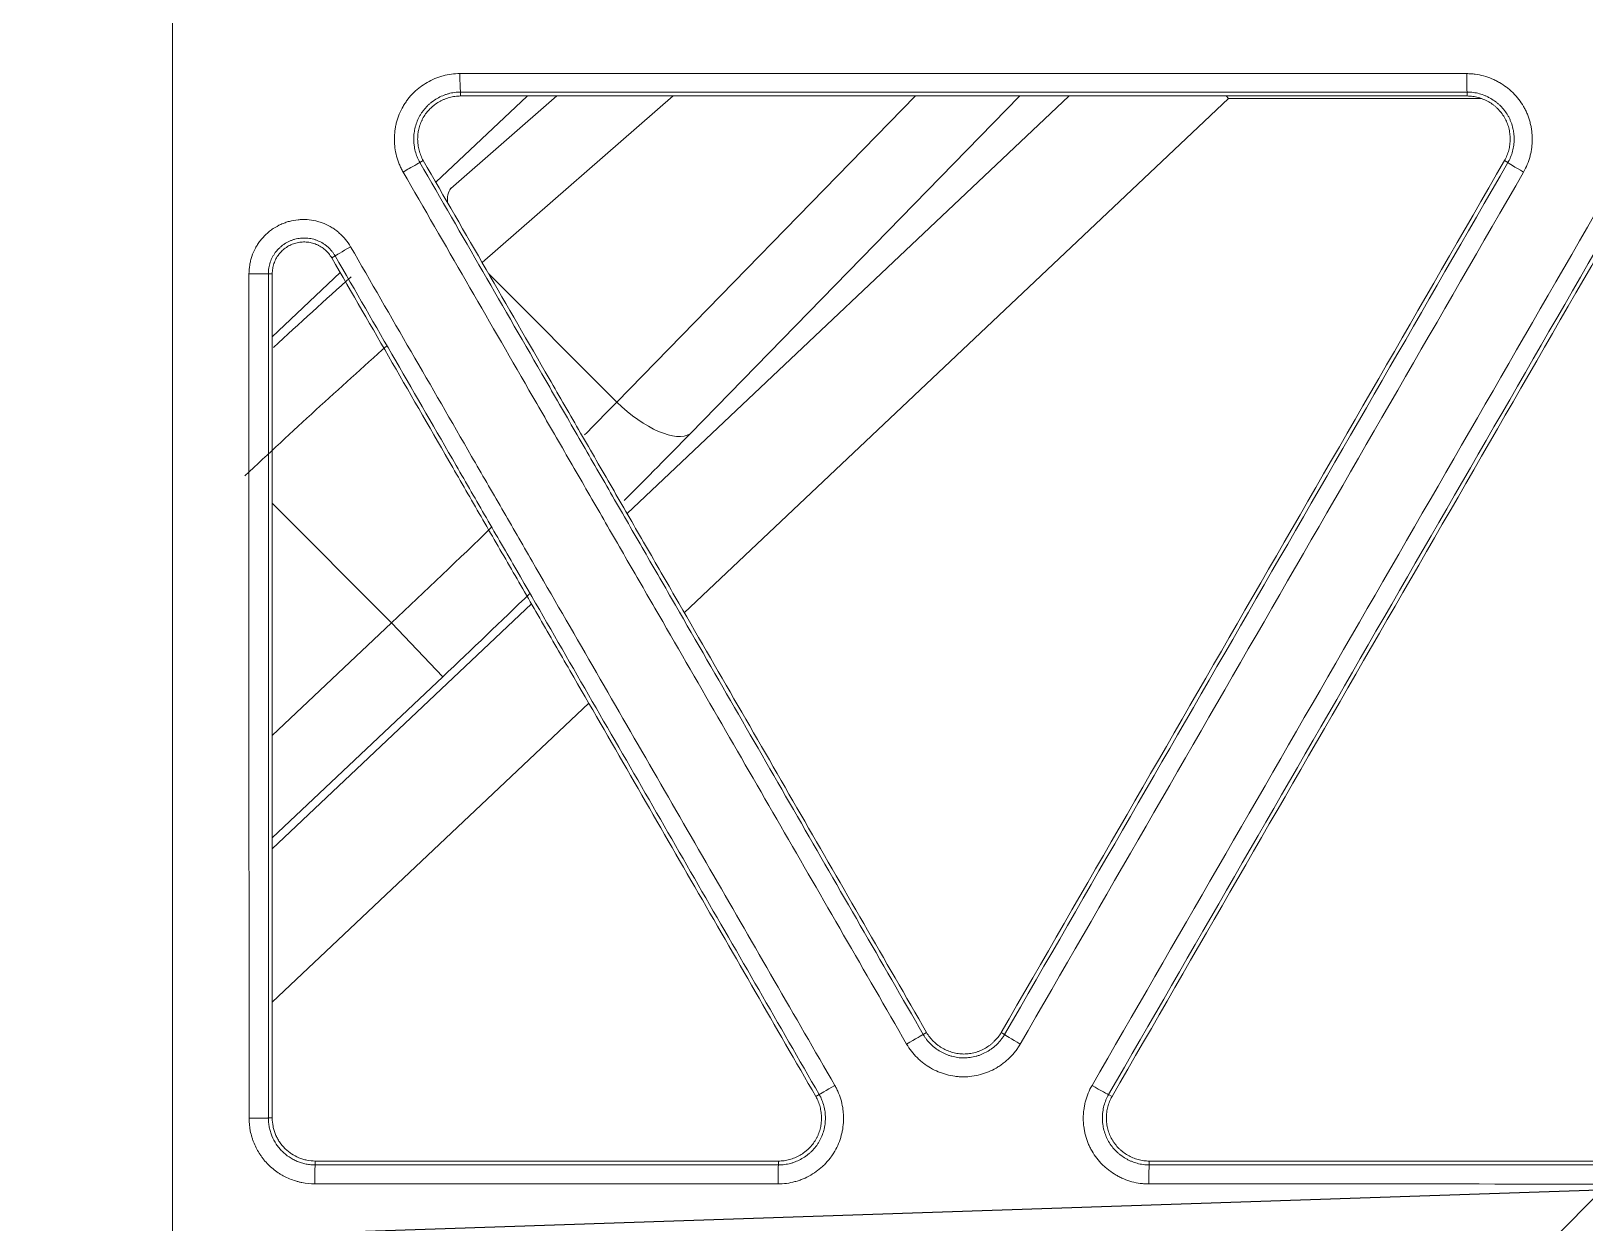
# Model space of a CAD drawing. Header units: inches. Extents: x 405346 to 489838, y -25612 to 14934.
# Drawn here: x 462543.55 to 462583.03, y 4109.32 to 4139.6 of the extents above; entities that cross this region are included whole.
import ezdxf

# ---------------------------------------------------------------- set-up
doc = ezdxf.new("R2010")
doc.units = ezdxf.units.IN
doc.header["$LTSCALE"] = 200
doc.header["$MEASUREMENT"] = 0
doc.linetypes.add('DH-HID2', pattern=[1.2, 0.8, -0.4])
doc.layers.add('FU-FURM', color=251, linetype='DH-HID2')
doc.layers.add('SS-EQ', color=2, linetype='Continuous', lineweight=20)

# ---------------------------------------------------------------- blocks, each defined once
blk = doc.blocks.new('FLLLL')
at = {"layer": 'FU-FURM'}
for p, q in [((462423.892, 3523.489), (462742.032, 3534.147)), ((462509.704, 3509.441), (462708.243, 3516.092))]:
    blk.add_line(p, q, dxfattribs=at)
blk = doc.blocks.new('4way무풍')
at = {"layer": 'SS-EQ'}
for p, q in [((330.224, 330.224), (-339.635, -339.635)), ((-238.577, -183.475), (-240.897, -185.667)), ((-240.518, -185.821), (-237.822, -183.474)), ((-240.266, -183.374), (-240.266, -183.474)), ((-234.864, -183.474), (-239.721, -187.702)), ((-236.298, -191.249), (-228.714, -183.475)), ((-236.038, -194.082), (-224.81, -183.475)), ((-220.756, -183.541), (-234.583, -196.604)), ((-226.065, -183.475), (-234.435, -192.055)), ((-220.819, -183.473), (-220.756, -183.541)), ((-214.325, -183.541), (-220.756, -183.541)), ((-214.692, -183.474), (-214.691, -183.374)), ((-241.214, -185.116), (-241.3, -185.166)), ((-213.657, -185.166), (-213.744, -185.116)), ((-243.454, -187.537), (-243.541, -187.587)), ((-245.053, -187.992), (-245.152, -187.992)), ((-243.326, -187.961), (-245.053, -189.592)), ((-236.298, -191.249), (-239.552, -187.995)), ((-245.053, -193.822), (-242.019, -196.857)), ((-245.054, -202.6), (-238.468, -196.377)), ((-245.053, -199.723), (-242.019, -196.857)), ((-242.019, -196.857), (-240.722, -198.229)), ((-240.722, -198.229), (-245.054, -202.321)), ((-237.012, -198.899), (-245.053, -206.495)), ((-228.513, -207.314), (-228.427, -207.264)), ((-226.531, -207.264), (-226.444, -207.314)), ((-231.242, -208.89), (-231.155, -208.84)), ((-223.802, -208.84), (-223.716, -208.89)), ((-245.152, -209.437), (-245.053, -209.437)), ((-243.959, -210.531), (-243.958, -210.631)), ((-232.19, -210.631), (-232.19, -210.531)), ((-222.768, -210.531), (-222.768, -210.631))]:
    blk.add_line(p, q, dxfattribs=at)
for centre, major_axis, ratio, start_param, end_param in [((-240.266, -182.901), (0, 0.474), 0.038586, 1.578127, 3.10666), ((-214.691, -182.901), (0, 0.474), 0.028442, 1.582931, 3.106672), ((-241.71, -185.402), (0.41, 0.237), 0.013084, 0.03491, 1.608143), ((-213.247, -185.402), (0.41, -0.237), 0.025098, 3.17651, 4.695467), ((-239.221, -187.193), (-1.244, 1.43), 0.421788, 0.096273, 0.508717), ((-243.044, -187.3), (-0.41, -0.237), 0.013244, 4.750008, 6.248276), ((-245.625, -187.992), (0.474, 0), 0.007142, 4.672263, 6.248164), ((-245.756, -193.044), (15.165, 14.32), 0.087453, 1.30973, 1.440078), ((-244.459, -194.416), (13.826, 12.979), 0.096181, 1.313499, 1.573833), ((-243.309, -195.566), (13.826, 12.979), 0.096181, 5.084781, 5.151758), ((-235.732, -190.682), (1.357, -1.324), 0.422592, 4.707158, 6.186872), ((-242.012, -196.939), (15.165, 14.32), 0.087453, 5.02842, 5.151227), ((-243.309, -195.566), (13.826, 12.979), 0.096181, 4.715426, 4.901937), ((-242.012, -196.939), (15.165, 14.32), 0.087453, 4.714895, 4.862157), ((-228.923, -207.551), (0.41, 0.237), 0.000178, 4.680143, 6.248279), ((-226.034, -207.551), (-0.41, 0.237), 0.028052, 0.03492, 1.556122), ((-230.745, -208.603), (0.41, 0.237), 0.000144, 1.603393, 3.106686), ((-224.212, -208.603), (0.41, -0.237), 0.028239, 4.698861, 6.248265), ((-245.626, -209.437), (0.474, 0), 0.012099, 4.677211, 6.247924), ((-243.958, -211.105), (0, -0.474), 0.033675, 3.176952, 4.725746), ((-232.189, -211.104), (0, -0.474), 0.028269, 3.176875, 4.729026), ((-222.768, -211.104), (0, 0.474), 0.024794, 0.035078, 1.589564)]:
    blk.add_ellipse(centre, major_axis=major_axis, ratio=ratio, start_param=start_param, end_param=end_param, dxfattribs=at)
for points, knots in [([(-0.032, -346.294), (-6.969, -346.294), (-13.906, -346.294), (-27.78, -346.294), (-34.717, -346.294), (-55.528, -346.294), (-69.403, -346.294), (-97.151, -346.294), (-111.025, -346.294), (-138.774, -346.294), (-152.648, -346.294), (-180.396, -346.294), (-194.27, -346.294), (-215.082, -346.294), (-222.019, -346.294), (-235.893, -346.294), (-242.83, -346.294), (-253.236, -346.294), (-256.704, -346.293), (-263.641, -346.293), (-267.11, -346.294), (-272.313, -346.294), (-274.047, -346.294), (-276.648, -346.294), (-277.515, -346.294), (-279.25, -346.294), (-280.117, -346.293), (-281.418, -346.293), (-281.851, -346.293), (-282.718, -346.293), (-283.152, -346.293), (-283.802, -346.293), (-284.019, -346.294), (-284.453, -346.294), (-284.669, -346.294), (-285.103, -346.294), (-285.32, -346.293), (-285.753, -346.291), (-285.97, -346.288), (-286.62, -346.277), (-287.053, -346.265), (-287.92, -346.232), (-288.353, -346.21), (-289.653, -346.133), (-290.519, -346.062), (-291.817, -345.929), (-292.25, -345.88), (-292.899, -345.799), (-293.116, -345.771), (-293.548, -345.713), (-294.627, -345.561), (-295.697, -345.382), (-298.249, -344.898), (-299.929, -344.504), (-302.417, -343.81), (-304.065, -343.313), (-305.692, -342.746), (-308.116, -341.843), (-309.711, -341.172), (-311.481, -340.336), (-311.677, -340.242), (-312.069, -340.051), (-312.265, -339.955), (-312.85, -339.663), (-313.238, -339.464), (-314.393, -338.857), (-315.91, -338.018), (-317.384, -337.119), (-318.837, -336.19), (-319.553, -335.711), (-320.962, -334.724), (-322.351, -333.708), (-324.369, -332.095), (-326.323, -330.394), (-327.582, -329.2), (-328.355, -328.435), (-328.586, -328.204), (-328.815, -327.971), (-328.968, -327.815), (-329.044, -327.737), (-329.423, -327.345), (-329.723, -327.029), (-330.61, -326.073), (-331.762, -324.777), (-333.398, -322.77), (-334.43, -321.391), (-335.932, -319.291), (-336.873, -317.851), (-338.196, -315.627), (-339.047, -314.124), (-339.838, -312.58), (-340.313, -311.601), (-340.454, -311.306), (-340.593, -311.01), (-340.685, -310.813), (-340.731, -310.713), (-340.958, -310.218), (-341.135, -309.821), (-341.654, -308.624), (-342.309, -307.019), (-343.186, -304.583), (-343.7, -302.939), (-344.419, -300.46), (-344.828, -298.788), (-345.336, -296.251), (-345.487, -295.401), (-345.755, -293.691), (-345.871, -292.831), (-345.994, -291.749), (-346.017, -291.533), (-346.062, -291.099), (-346.083, -290.882), (-346.143, -290.23), (-346.178, -289.796), (-346.239, -288.927), (-346.265, -288.493), (-346.307, -287.624), (-346.324, -287.19), (-346.342, -286.538), (-346.347, -286.321), (-346.354, -285.886), (-346.356, -285.669), (-346.359, -285.235), (-346.359, -285.017), (-346.359, -284.583), (-346.359, -284.366), (-346.358, -283.714), (-346.358, -283.28), (-346.358, -282.411), (-346.358, -281.976), (-346.358, -280.673), (-346.358, -279.804), (-346.359, -278.066), (-346.359, -277.197), (-346.359, -274.59), (-346.359, -272.852), (-346.358, -264.163), (-346.358, -257.211), (-346.359, -236.356), (-346.359, -222.453), (-346.359, -194.646), (-346.359, -180.743), (-346.359, -152.936), (-346.359, -139.033), (-346.359, -111.226), (-346.359, -69.517), (-346.359, -27.807), (-346.359, 0)], [0, 0, 0, 0, 0.03125, 0.03125, 0.0625, 0.0625, 0.125, 0.125, 0.1875, 0.1875, 0.25, 0.25, 0.3125, 0.3125, 0.34375, 0.34375, 0.375, 0.375, 0.390625, 0.390625, 0.40625, 0.40625, 0.414063, 0.414063, 0.417969, 0.417969, 0.421875, 0.421875, 0.423828, 0.423828, 0.425781, 0.425781, 0.426758, 0.426758, 0.427734, 0.427734, 0.428711, 0.428711, 0.429688, 0.429688, 0.431641, 0.431641, 0.433594, 0.433594, 0.4375, 0.4375, 0.439453, 0.439453, 0.44043, 0.44043, 0.441406, 0.445313, 0.445313, 0.453125, 0.453125, 0.457031, 0.460938, 0.460938, 0.46875, 0.46875, 0.469727, 0.469727, 0.470703, 0.470703, 0.472656, 0.472656, 0.476563, 0.480469, 0.480469, 0.484375, 0.484375, 0.488281, 0.492188, 0.496094, 0.5, 0.5, 0.500977, 0.501465, 0.501465, 0.501953, 0.501953, 0.503906, 0.503906, 0.507813, 0.511719, 0.515625, 0.515625, 0.523438, 0.523438, 0.527344, 0.53125, 0.53125, 0.532227, 0.532715, 0.532715, 0.533203, 0.533203, 0.535156, 0.535156, 0.539063, 0.542969, 0.546875, 0.546875, 0.554688, 0.554688, 0.558594, 0.558594, 0.5625, 0.5625, 0.563477, 0.563477, 0.564453, 0.564453, 0.566406, 0.566406, 0.568359, 0.568359, 0.570313, 0.570313, 0.571289, 0.571289, 0.572266, 0.572266, 0.573242, 0.573242, 0.574219, 0.574219, 0.576172, 0.576172, 0.578125, 0.578125, 0.582031, 0.582031, 0.585938, 0.585938, 0.59375, 0.59375, 0.625, 0.625, 0.6875, 0.6875, 0.75, 0.75, 0.8125, 0.8125, 0.875, 1, 1, 1, 1]), ([(-345.164, 0), (-345.164, -27.72), (-345.163, -69.3), (-345.162, -110.879), (-345.161, -138.599), (-345.16, -152.459), (-345.158, -180.179), (-345.157, -194.038), (-345.154, -221.758), (-345.152, -235.618), (-345.147, -256.408), (-345.146, -263.338), (-345.145, -272), (-345.144, -273.733), (-345.144, -276.331), (-345.144, -277.198), (-345.143, -278.93), (-345.142, -279.796), (-345.142, -281.096), (-345.141, -281.529), (-345.141, -282.395), (-345.141, -282.828), (-345.141, -283.694), (-345.141, -284.128), (-345.14, -284.777), (-345.139, -284.994), (-345.136, -285.427), (-345.134, -285.643), (-345.124, -286.293), (-345.113, -286.726), (-345.08, -287.592), (-345.06, -288.025), (-345.009, -288.891), (-344.978, -289.324), (-344.926, -289.973), (-344.898, -290.298), (-344.868, -290.623), (-344.847, -290.839), (-344.836, -290.947), (-344.736, -291.92), (-344.629, -292.78), (-344.379, -294.49), (-344.236, -295.341), (-343.754, -297.876), (-343.361, -299.547), (-342.665, -302.025), (-342.166, -303.667), (-341.312, -306.101), (-340.67, -307.704), (-340.162, -308.899), (-339.901, -309.494), (-339.629, -310.087), (-339.446, -310.481), (-339.353, -310.678), (-338.885, -311.657), (-338.495, -312.43), (-337.684, -313.955), (-337.263, -314.706), (-336.391, -316.189), (-335.94, -316.919), (-335.007, -318.36), (-334.525, -319.069), (-333.532, -320.468), (-332.508, -321.846), (-330.881, -323.85), (-329.735, -325.144), (-328.853, -326.098), (-328.555, -326.413), (-328.177, -326.804), (-328.101, -326.882), (-327.949, -327.038), (-327.721, -327.27), (-327.491, -327.501), (-326.721, -328.264), (-325.466, -329.454), (-323.518, -331.15), (-321.504, -332.756), (-320.119, -333.767), (-318.711, -334.749), (-317.997, -335.224), (-316.546, -336.146), (-315.81, -336.593), (-314.315, -337.455), (-313.557, -337.871), (-312.595, -338.371), (-312.305, -338.52), (-312.014, -338.667), (-311.819, -338.764), (-311.722, -338.813), (-311.235, -339.053), (-310.844, -339.241), (-309.666, -339.791), (-308.875, -340.139), (-307.283, -340.8), (-305.68, -341.425), (-303.244, -342.258), (-301.598, -342.743), (-299.114, -343.417), (-297.436, -343.797), (-294.888, -344.259), (-294.033, -344.395), (-292.957, -344.543), (-292.742, -344.571), (-292.31, -344.625), (-291.663, -344.704), (-291.015, -344.771), (-289.72, -344.892), (-288.856, -344.954), (-287.56, -345.019), (-287.128, -345.036), (-286.48, -345.054), (-286.264, -345.059), (-285.831, -345.067), (-285.615, -345.069), (-285.183, -345.073), (-284.967, -345.074), (-284.534, -345.075), (-284.318, -345.075), (-283.67, -345.076), (-283.237, -345.076), (-282.589, -345.076), (-282.373, -345.076), (-281.94, -345.076), (-281.724, -345.076), (-281.075, -345.076), (-280.643, -345.077), (-279.346, -345.077), (-278.481, -345.078), (-276.752, -345.079), (-275.887, -345.079), (-273.293, -345.079), (-271.563, -345.08), (-262.916, -345.081), (-255.998, -345.082), (-242.162, -345.085), (-235.244, -345.086), (-221.408, -345.089), (-214.49, -345.09), (-193.736, -345.092), (-179.9, -345.094), (-152.228, -345.096), (-138.392, -345.096), (-110.72, -345.097), (-96.884, -345.098), (-69.212, -345.098), (-55.376, -345.099), (-34.622, -345.099), (-27.704, -345.099), (-13.868, -345.099), (-6.95, -345.099), (-0.032, -345.099)], [0, 0, 0, 0, 0.125, 0.1875, 0.1875, 0.25, 0.25, 0.3125, 0.3125, 0.375, 0.375, 0.40625, 0.40625, 0.414063, 0.414063, 0.417969, 0.417969, 0.421875, 0.421875, 0.423828, 0.423828, 0.425781, 0.425781, 0.427734, 0.427734, 0.428711, 0.428711, 0.429688, 0.429688, 0.431641, 0.431641, 0.433594, 0.433594, 0.435547, 0.435547, 0.436523, 0.437012, 0.437012, 0.4375, 0.4375, 0.441406, 0.441406, 0.445313, 0.445313, 0.453125, 0.453125, 0.457031, 0.460938, 0.464844, 0.464844, 0.466797, 0.467773, 0.467773, 0.46875, 0.46875, 0.472656, 0.472656, 0.476563, 0.476563, 0.480469, 0.480469, 0.484375, 0.484375, 0.488281, 0.492188, 0.496094, 0.496094, 0.498047, 0.498047, 0.498535, 0.498535, 0.499023, 0.5, 0.5, 0.503906, 0.507813, 0.511719, 0.515625, 0.515625, 0.519531, 0.519531, 0.523438, 0.523438, 0.527344, 0.527344, 0.52832, 0.528809, 0.528809, 0.529297, 0.529297, 0.53125, 0.53125, 0.535156, 0.535156, 0.539063, 0.542969, 0.546875, 0.546875, 0.554688, 0.554688, 0.558594, 0.558594, 0.55957, 0.55957, 0.560547, 0.5625, 0.5625, 0.566406, 0.566406, 0.568359, 0.568359, 0.569336, 0.569336, 0.570313, 0.570313, 0.571289, 0.571289, 0.572266, 0.572266, 0.574219, 0.574219, 0.575195, 0.575195, 0.576172, 0.576172, 0.578125, 0.578125, 0.582031, 0.582031, 0.585938, 0.585938, 0.59375, 0.59375, 0.625, 0.625, 0.65625, 0.65625, 0.6875, 0.6875, 0.75, 0.75, 0.8125, 0.8125, 0.875, 0.875, 0.9375, 0.9375, 0.96875, 0.96875, 1, 1, 1, 1]), ([(-247.586, 0), (-247.586, -19.492), (-247.586, -38.984), (-247.586, -68.221), (-247.586, -77.967), (-247.586, -92.586), (-247.586, -97.459), (-247.586, -107.204), (-247.586, -112.077), (-247.586, -136.442), (-247.586, -155.933), (-247.586, -180.297), (-247.586, -185.17), (-247.586, -192.479), (-247.586, -194.916), (-247.586, -198.57), (-247.586, -199.788), (-247.586, -201.616), (-247.586, -202.225), (-247.586, -203.443), (-247.586, -204.052), (-247.586, -207.097), (-247.586, -209.534), (-247.586, -214.406), (-247.586, -216.842), (-247.586, -221.715), (-247.586, -224.151), (-247.586, -229.023), (-247.586, -231.46), (-247.586, -233.896)], [0, 0, 0, 0, 0.25, 0.25, 0.375, 0.375, 0.4375, 0.4375, 0.5, 0.5, 0.75, 0.75, 0.8125, 0.8125, 0.84375, 0.84375, 0.859375, 0.859375, 0.867187, 0.867187, 0.875, 0.875, 0.90625, 0.90625, 0.9375, 0.9375, 0.96875, 0.96875, 1, 1, 1, 1]), ([(-241.728, -185.406), (-241.747, -185.374), (-241.764, -185.342), (-241.796, -185.276), (-241.811, -185.243), (-241.852, -185.142), (-241.898, -185.004), (-241.926, -184.862), (-241.938, -184.771), (-241.94, -184.753), (-241.943, -184.716), (-241.948, -184.661), (-241.949, -184.607), (-241.949, -184.498), (-241.944, -184.426), (-241.931, -184.318), (-241.925, -184.282), (-241.914, -184.228), (-241.91, -184.21), (-241.902, -184.174), (-241.898, -184.157), (-241.875, -184.068), (-241.828, -183.931), (-241.765, -183.801), (-241.71, -183.706), (-241.69, -183.675), (-241.649, -183.614), (-241.628, -183.585), (-241.562, -183.499), (-241.514, -183.444), (-241.437, -183.368), (-241.397, -183.331), (-241.355, -183.296), (-241.326, -183.272), (-241.312, -183.261), (-241.239, -183.206), (-241.118, -183.125), (-240.988, -183.061), (-240.904, -183.026), (-240.888, -183.019), (-240.853, -183.006), (-240.836, -183), (-240.784, -182.982), (-240.749, -182.972), (-240.644, -182.943), (-240.573, -182.929), (-240.43, -182.909), (-240.357, -182.904), (-240.284, -182.904)], [0, 0, 0, 0, 0.03125, 0.03125, 0.0625, 0.0625, 0.125, 0.1875, 0.1875, 0.203125, 0.203125, 0.21875, 0.25, 0.25, 0.3125, 0.3125, 0.34375, 0.34375, 0.359375, 0.359375, 0.375, 0.375, 0.4375, 0.5, 0.5, 0.53125, 0.53125, 0.5625, 0.5625, 0.625, 0.625, 0.65625, 0.671875, 0.671875, 0.6875, 0.6875, 0.75, 0.8125, 0.8125, 0.828125, 0.828125, 0.84375, 0.84375, 0.875, 0.875, 0.9375, 0.9375, 1, 1, 1, 1]), ([(-240.284, -182.904), (-236.021, -182.904), (-231.758, -182.905), (-226.429, -182.905), (-225.364, -182.905), (-223.765, -182.905), (-223.232, -182.905), (-222.166, -182.905), (-221.633, -182.905), (-218.968, -182.906), (-216.836, -182.906), (-214.704, -182.906)], [0, 0, 0, 0, 0.5, 0.5, 0.625, 0.625, 0.6875, 0.6875, 0.75, 0.75, 1, 1, 1, 1]), ([(-214.704, -182.906), (-214.668, -182.906), (-214.631, -182.908), (-214.558, -182.913), (-214.522, -182.916), (-214.414, -182.931), (-214.272, -182.96), (-214.134, -183.007), (-214.05, -183.043), (-214.033, -183.05), (-214, -183.065), (-213.95, -183.089), (-213.902, -183.115), (-213.808, -183.169), (-213.748, -183.209), (-213.661, -183.275), (-213.633, -183.298), (-213.592, -183.334), (-213.578, -183.347), (-213.551, -183.372), (-213.538, -183.384), (-213.473, -183.448), (-213.377, -183.557), (-213.296, -183.677), (-213.241, -183.772), (-213.224, -183.805), (-213.192, -183.87), (-213.177, -183.904), (-213.136, -184.004), (-213.113, -184.073), (-213.085, -184.178), (-213.077, -184.213), (-213.067, -184.267), (-213.063, -184.285), (-213.057, -184.321), (-213.055, -184.339), (-213.043, -184.43), (-213.034, -184.575), (-213.043, -184.72), (-213.055, -184.81), (-213.057, -184.828), (-213.063, -184.864), (-213.066, -184.882), (-213.077, -184.936), (-213.085, -184.972), (-213.113, -185.077), (-213.136, -185.146), (-213.191, -185.28), (-213.223, -185.345), (-213.26, -185.409)], [0, 0, 0, 0, 0.03125, 0.03125, 0.0625, 0.0625, 0.125, 0.1875, 0.1875, 0.203125, 0.203125, 0.21875, 0.25, 0.25, 0.3125, 0.3125, 0.34375, 0.34375, 0.359375, 0.359375, 0.375, 0.375, 0.4375, 0.5, 0.5, 0.53125, 0.53125, 0.5625, 0.5625, 0.625, 0.625, 0.65625, 0.65625, 0.671875, 0.671875, 0.6875, 0.6875, 0.75, 0.8125, 0.8125, 0.828125, 0.828125, 0.84375, 0.84375, 0.875, 0.875, 0.9375, 0.9375, 1, 1, 1, 1]), ([(-240.266, -183.374), (-240.269, -183.374), (-240.273, -183.374), (-240.279, -183.374), (-240.289, -183.375), (-240.312, -183.375), (-240.358, -183.378), (-240.396, -183.382), (-240.473, -183.392), (-240.524, -183.402), (-240.599, -183.423), (-240.624, -183.431), (-240.673, -183.448), (-240.698, -183.457), (-240.77, -183.487), (-240.863, -183.533), (-240.949, -183.591), (-241.001, -183.63), (-241.012, -183.639), (-241.032, -183.655), (-241.062, -183.68), (-241.091, -183.707), (-241.146, -183.761), (-241.18, -183.8), (-241.228, -183.862), (-241.243, -183.883), (-241.272, -183.926), (-241.286, -183.948), (-241.326, -184.016), (-241.348, -184.063), (-241.388, -184.159), (-241.404, -184.208), (-241.421, -184.271), (-241.424, -184.284), (-241.43, -184.309), (-241.432, -184.322), (-241.44, -184.361), (-241.444, -184.386), (-241.454, -184.464), (-241.457, -184.516), (-241.457, -184.593), (-241.456, -184.619), (-241.454, -184.658), (-241.453, -184.672), (-241.45, -184.698), (-241.449, -184.711), (-241.441, -184.776), (-241.421, -184.878), (-241.389, -184.976), (-241.359, -185.048), (-241.348, -185.072), (-241.331, -185.108), (-241.325, -185.119), (-241.316, -185.137), (-241.311, -185.146), (-241.306, -185.154), (-241.303, -185.16), (-241.302, -185.163), (-241.3, -185.166)], [0, 0, 0, 0, 0.003906, 0.003906, 0.007812, 0.015625, 0.03125, 0.0625, 0.0625, 0.125, 0.125, 0.15625, 0.15625, 0.1875, 0.1875, 0.25, 0.3125, 0.3125, 0.328125, 0.328125, 0.34375, 0.375, 0.375, 0.4375, 0.4375, 0.46875, 0.46875, 0.5, 0.5, 0.5625, 0.5625, 0.625, 0.625, 0.640625, 0.640625, 0.65625, 0.65625, 0.6875, 0.6875, 0.75, 0.75, 0.78125, 0.78125, 0.796875, 0.796875, 0.8125, 0.8125, 0.875, 0.9375, 0.9375, 0.96875, 0.96875, 0.984375, 0.984375, 0.992187, 0.996094, 0.996094, 1, 1, 1, 1]), ([(-241.214, -185.116), (-241.238, -185.074), (-241.259, -185.031), (-241.295, -184.943), (-241.31, -184.898), (-241.328, -184.829), (-241.333, -184.806), (-241.342, -184.759), (-241.346, -184.735), (-241.355, -184.664), (-241.361, -184.569), (-241.355, -184.474), (-241.348, -184.414), (-241.346, -184.402), (-241.342, -184.378), (-241.336, -184.343), (-241.328, -184.308), (-241.31, -184.239), (-241.295, -184.194), (-241.268, -184.128), (-241.258, -184.106), (-241.237, -184.063), (-241.226, -184.042), (-241.19, -183.98), (-241.137, -183.901), (-241.074, -183.83), (-241.023, -183.779), (-241.005, -183.763), (-240.969, -183.731), (-240.95, -183.716), (-240.894, -183.673), (-240.854, -183.647), (-240.792, -183.611), (-240.771, -183.6), (-240.728, -183.579), (-240.706, -183.569), (-240.64, -183.541), (-240.55, -183.51), (-240.457, -183.491), (-240.363, -183.478), (-240.314, -183.474), (-240.266, -183.474)], [0, 0, 0, 0, 0.0625, 0.0625, 0.125, 0.125, 0.15625, 0.15625, 0.1875, 0.1875, 0.25, 0.3125, 0.3125, 0.328125, 0.328125, 0.34375, 0.375, 0.375, 0.4375, 0.4375, 0.46875, 0.46875, 0.5, 0.5, 0.5625, 0.625, 0.625, 0.65625, 0.65625, 0.6875, 0.6875, 0.75, 0.75, 0.78125, 0.78125, 0.8125, 0.8125, 0.875, 0.9375, 0.9375, 1, 1, 1, 1]), ([(-214.691, -183.374), (-216.823, -183.374), (-218.955, -183.374), (-221.619, -183.374), (-222.152, -183.374), (-223.217, -183.374), (-223.75, -183.374), (-225.349, -183.374), (-226.414, -183.374), (-231.742, -183.374), (-236.004, -183.374), (-240.266, -183.374)], [0, 0, 0, 0, 0.25, 0.25, 0.3125, 0.3125, 0.375, 0.375, 0.5, 0.5, 1, 1, 1, 1]), ([(-214.692, -183.474), (-216.823, -183.474), (-218.955, -183.474), (-222.152, -183.474), (-223.218, -183.474), (-225.349, -183.474), (-226.414, -183.474), (-231.742, -183.474), (-236.005, -183.474), (-240.266, -183.474)], [0, 0, 0, 0, 0.25, 0.25, 0.375, 0.375, 0.5, 0.5, 1, 1, 1, 1]), ([(-214.692, -183.474), (-214.643, -183.474), (-214.596, -183.478), (-214.502, -183.491), (-214.455, -183.5), (-214.386, -183.519), (-214.363, -183.526), (-214.318, -183.542), (-214.296, -183.55), (-214.23, -183.578), (-214.144, -183.62), (-214.065, -183.673), (-214.017, -183.709), (-214.008, -183.717), (-213.989, -183.732), (-213.962, -183.755), (-213.935, -183.779), (-213.885, -183.829), (-213.853, -183.865), (-213.809, -183.921), (-213.795, -183.94), (-213.769, -183.98), (-213.756, -184.001), (-213.72, -184.063), (-213.678, -184.148), (-213.648, -184.239), (-213.63, -184.308), (-213.624, -184.332), (-213.615, -184.379), (-213.611, -184.402), (-213.602, -184.473), (-213.599, -184.521), (-213.599, -184.592), (-213.6, -184.616), (-213.603, -184.664), (-213.605, -184.688), (-213.614, -184.759), (-213.633, -184.852), (-213.663, -184.942), (-213.699, -185.031), (-213.72, -185.074), (-213.744, -185.116)], [0, 0, 0, 0, 0.0625, 0.0625, 0.125, 0.125, 0.15625, 0.15625, 0.1875, 0.1875, 0.25, 0.3125, 0.3125, 0.328125, 0.328125, 0.34375, 0.375, 0.375, 0.4375, 0.4375, 0.46875, 0.46875, 0.5, 0.5, 0.5625, 0.625, 0.625, 0.65625, 0.65625, 0.6875, 0.6875, 0.75, 0.75, 0.78125, 0.78125, 0.8125, 0.8125, 0.875, 0.9375, 0.9375, 1, 1, 1, 1]), ([(-213.657, -185.166), (-213.655, -185.163), (-213.654, -185.16), (-213.651, -185.155), (-213.646, -185.146), (-213.635, -185.126), (-213.614, -185.085), (-213.598, -185.05), (-213.569, -184.978), (-213.552, -184.929), (-213.532, -184.853), (-213.527, -184.828), (-213.517, -184.776), (-213.512, -184.75), (-213.502, -184.673), (-213.496, -184.569), (-213.502, -184.465), (-213.511, -184.4), (-213.513, -184.387), (-213.517, -184.361), (-213.524, -184.323), (-213.532, -184.285), (-213.552, -184.209), (-213.568, -184.16), (-213.598, -184.088), (-213.608, -184.064), (-213.631, -184.017), (-213.644, -183.994), (-213.683, -183.926), (-213.741, -183.84), (-213.81, -183.762), (-213.866, -183.707), (-213.885, -183.689), (-213.925, -183.655), (-213.945, -183.639), (-214.007, -183.591), (-214.05, -183.563), (-214.117, -183.524), (-214.152, -183.505), (-214.187, -183.488), (-214.211, -183.477), (-214.223, -183.472), (-214.283, -183.447), (-214.382, -183.413), (-214.483, -183.392), (-214.561, -183.381), (-214.587, -183.379), (-214.626, -183.376), (-214.639, -183.375), (-214.659, -183.375), (-214.669, -183.374), (-214.678, -183.374), (-214.685, -183.374), (-214.688, -183.374), (-214.691, -183.374)], [0, 0, 0, 0, 0.003906, 0.003906, 0.007812, 0.015625, 0.03125, 0.0625, 0.0625, 0.125, 0.125, 0.15625, 0.15625, 0.1875, 0.1875, 0.25, 0.3125, 0.3125, 0.328125, 0.328125, 0.34375, 0.375, 0.375, 0.4375, 0.4375, 0.46875, 0.46875, 0.5, 0.5, 0.5625, 0.625, 0.625, 0.65625, 0.65625, 0.6875, 0.6875, 0.75, 0.75, 0.78125, 0.796875, 0.796875, 0.8125, 0.8125, 0.875, 0.9375, 0.9375, 0.96875, 0.96875, 0.984375, 0.984375, 0.992188, 0.996094, 0.996094, 1, 1, 1, 1]), ([(-241.214, -185.116), (-240.149, -186.962), (-239.083, -188.807), (-237.751, -191.114), (-237.485, -191.576), (-236.952, -192.498), (-236.685, -192.96), (-236.153, -193.883), (-235.886, -194.344), (-235.353, -195.267), (-235.087, -195.728), (-233.755, -198.036), (-232.689, -199.881), (-230.558, -203.573), (-229.492, -205.419), (-228.427, -207.264)], [0, 0, 0, 0, 0.25, 0.25, 0.3125, 0.3125, 0.375, 0.375, 0.4375, 0.4375, 0.5, 0.5, 0.75, 0.75, 1, 1, 1, 1]), ([(-228.936, -207.558), (-230.002, -205.712), (-231.068, -203.866), (-233.2, -200.174), (-234.266, -198.328), (-235.599, -196.02), (-235.865, -195.559), (-236.398, -194.636), (-236.665, -194.174), (-237.198, -193.251), (-237.464, -192.79), (-237.997, -191.867), (-238.264, -191.405), (-239.596, -189.098), (-240.662, -187.252), (-241.728, -185.406)], [0, 0, 0, 0, 0.25, 0.25, 0.5, 0.5, 0.5625, 0.5625, 0.625, 0.625, 0.6875, 0.6875, 0.75, 0.75, 1, 1, 1, 1]), ([(-241.3, -185.166), (-240.234, -187.011), (-239.169, -188.857), (-237.837, -191.164), (-237.57, -191.625), (-237.038, -192.548), (-236.771, -193.009), (-236.238, -193.932), (-235.972, -194.394), (-235.439, -195.317), (-235.173, -195.778), (-233.841, -198.085), (-232.775, -199.931), (-230.644, -203.622), (-229.578, -205.468), (-228.513, -207.314)], [0, 0, 0, 0, 0.25, 0.25, 0.3125, 0.3125, 0.375, 0.375, 0.4375, 0.4375, 0.5, 0.5, 0.75, 0.75, 1, 1, 1, 1]), ([(-245.644, -187.995), (-245.644, -187.919), (-245.638, -187.844), (-245.62, -187.732), (-245.612, -187.695), (-245.598, -187.64), (-245.593, -187.621), (-245.582, -187.585), (-245.576, -187.567), (-245.546, -187.478), (-245.516, -187.409), (-245.463, -187.309), (-245.444, -187.277), (-245.413, -187.229), (-245.402, -187.213), (-245.38, -187.182), (-245.369, -187.167), (-245.311, -187.092), (-245.261, -187.036), (-245.178, -186.959), (-245.15, -186.935), (-245.105, -186.9), (-245.09, -186.888), (-245.059, -186.866), (-245.044, -186.855), (-244.965, -186.803), (-244.9, -186.766), (-244.797, -186.72), (-244.762, -186.705), (-244.691, -186.68), (-244.654, -186.669), (-244.545, -186.639), (-244.471, -186.626), (-244.359, -186.615), (-244.321, -186.613), (-244.264, -186.612), (-244.245, -186.612), (-244.207, -186.613), (-244.188, -186.614), (-244.094, -186.62), (-244.02, -186.631), (-243.91, -186.657), (-243.874, -186.667), (-243.82, -186.684), (-243.802, -186.69), (-243.766, -186.703), (-243.748, -186.71), (-243.661, -186.747), (-243.594, -186.781), (-243.498, -186.841), (-243.467, -186.862), (-243.422, -186.896), (-243.407, -186.907), (-243.377, -186.931), (-243.363, -186.943), (-243.291, -187.006), (-243.239, -187.06), (-243.144, -187.176), (-243.101, -187.238), (-243.062, -187.304)], [0, 0, 0, 0, 0.0625, 0.0625, 0.09375, 0.09375, 0.109375, 0.109375, 0.125, 0.125, 0.1875, 0.1875, 0.21875, 0.21875, 0.234375, 0.234375, 0.25, 0.25, 0.3125, 0.3125, 0.34375, 0.34375, 0.359375, 0.359375, 0.375, 0.375, 0.4375, 0.4375, 0.46875, 0.46875, 0.5, 0.5, 0.5625, 0.5625, 0.59375, 0.59375, 0.609375, 0.609375, 0.625, 0.625, 0.6875, 0.6875, 0.71875, 0.71875, 0.734375, 0.734375, 0.75, 0.75, 0.8125, 0.8125, 0.84375, 0.84375, 0.859375, 0.859375, 0.875, 0.875, 0.9375, 0.9375, 1, 1, 1, 1]), ([(-243.454, -187.537), (-243.456, -187.534), (-243.457, -187.532), (-243.46, -187.526), (-243.465, -187.518), (-243.477, -187.5), (-243.501, -187.463), (-243.523, -187.434), (-243.57, -187.377), (-243.605, -187.341), (-243.652, -187.3), (-243.661, -187.292), (-243.681, -187.276), (-243.71, -187.253), (-243.741, -187.232), (-243.804, -187.193), (-243.848, -187.171), (-243.905, -187.147), (-243.917, -187.142), (-243.94, -187.134), (-243.976, -187.121), (-244.012, -187.112), (-244.084, -187.095), (-244.133, -187.088), (-244.207, -187.083), (-244.232, -187.082), (-244.282, -187.083), (-244.307, -187.084), (-244.38, -187.092), (-244.429, -187.1), (-244.501, -187.119), (-244.525, -187.127), (-244.572, -187.144), (-244.595, -187.153), (-244.662, -187.184), (-244.705, -187.208), (-244.757, -187.242), (-244.767, -187.249), (-244.787, -187.264), (-244.797, -187.271), (-244.827, -187.295), (-244.845, -187.311), (-244.9, -187.361), (-244.933, -187.398), (-244.971, -187.447), (-244.978, -187.457), (-244.992, -187.477), (-244.999, -187.488), (-245.02, -187.519), (-245.032, -187.541), (-245.067, -187.606), (-245.087, -187.652), (-245.111, -187.722), (-245.118, -187.746), (-245.13, -187.794), (-245.141, -187.843), (-245.147, -187.893), (-245.15, -187.93), (-245.151, -187.948), (-245.152, -187.97), (-245.152, -187.98), (-245.152, -187.986), (-245.152, -187.989), (-245.152, -187.992)], [0, 0, 0, 0, 0.003906, 0.003906, 0.007812, 0.015625, 0.03125, 0.0625, 0.0625, 0.125, 0.125, 0.140625, 0.140625, 0.15625, 0.1875, 0.1875, 0.25, 0.25, 0.265625, 0.265625, 0.28125, 0.3125, 0.3125, 0.375, 0.375, 0.40625, 0.40625, 0.4375, 0.4375, 0.5, 0.5, 0.53125, 0.53125, 0.5625, 0.5625, 0.625, 0.625, 0.640625, 0.640625, 0.65625, 0.65625, 0.6875, 0.6875, 0.75, 0.75, 0.765625, 0.765625, 0.78125, 0.78125, 0.8125, 0.8125, 0.875, 0.875, 0.90625, 0.90625, 0.9375, 0.96875, 0.96875, 0.984375, 0.992188, 0.996094, 0.996094, 1, 1, 1, 1]), ([(-245.053, -187.992), (-245.053, -187.948), (-245.045, -187.86), (-245.024, -187.774), (-245.003, -187.711), (-244.995, -187.69), (-244.977, -187.65), (-244.968, -187.63), (-244.936, -187.572), (-244.913, -187.535), (-244.879, -187.491), (-244.872, -187.482), (-244.858, -187.465), (-244.836, -187.44), (-244.813, -187.416), (-244.764, -187.371), (-244.73, -187.344), (-244.675, -187.307), (-244.656, -187.295), (-244.617, -187.274), (-244.597, -187.264), (-244.537, -187.236), (-244.496, -187.221), (-244.432, -187.204), (-244.41, -187.199), (-244.366, -187.191), (-244.345, -187.188), (-244.279, -187.182), (-244.235, -187.181), (-244.169, -187.186), (-244.146, -187.188), (-244.103, -187.194), (-244.081, -187.198), (-244.017, -187.213), (-243.975, -187.227), (-243.924, -187.248), (-243.913, -187.252), (-243.893, -187.261), (-243.883, -187.266), (-243.854, -187.282), (-243.834, -187.292), (-243.778, -187.327), (-243.743, -187.354), (-243.693, -187.397), (-243.677, -187.413), (-243.646, -187.445), (-243.631, -187.461), (-243.589, -187.512), (-243.564, -187.549), (-243.541, -187.587)], [0, 0, 0, 0, 0.0625, 0.125, 0.125, 0.15625, 0.15625, 0.1875, 0.1875, 0.25, 0.25, 0.265625, 0.265625, 0.28125, 0.3125, 0.3125, 0.375, 0.375, 0.40625, 0.40625, 0.4375, 0.4375, 0.5, 0.5, 0.53125, 0.53125, 0.5625, 0.5625, 0.625, 0.625, 0.65625, 0.65625, 0.6875, 0.6875, 0.75, 0.75, 0.765625, 0.765625, 0.78125, 0.78125, 0.8125, 0.8125, 0.875, 0.875, 0.90625, 0.90625, 0.9375, 0.9375, 1, 1, 1, 1]), ([(-243.062, -187.304), (-242.037, -189.079), (-241.012, -190.855), (-239.73, -193.074), (-239.474, -193.518), (-238.961, -194.406), (-238.705, -194.85), (-237.936, -196.181), (-237.423, -197.069), (-235.885, -199.732), (-234.86, -201.508), (-232.809, -205.059), (-231.784, -206.835), (-230.758, -208.61)], [0, 0, 0, 0, 0.25, 0.25, 0.3125, 0.3125, 0.375, 0.375, 0.5, 0.5, 0.75, 0.75, 1, 1, 1, 1]), ([(-231.242, -208.89), (-232.267, -207.115), (-233.292, -205.339), (-235.342, -201.789), (-236.367, -200.013), (-237.648, -197.794), (-237.904, -197.351), (-238.417, -196.463), (-238.673, -196.019), (-239.186, -195.132), (-239.442, -194.688), (-239.954, -193.8), (-240.21, -193.356), (-241.492, -191.138), (-242.516, -189.362), (-243.541, -187.587)], [0, 0, 0, 0, 0.25, 0.25, 0.5, 0.5, 0.5625, 0.5625, 0.625, 0.625, 0.6875, 0.6875, 0.75, 0.75, 1, 1, 1, 1]), ([(-231.155, -208.84), (-232.18, -207.064), (-233.205, -205.289), (-235.255, -201.738), (-236.28, -199.963), (-237.817, -197.3), (-238.33, -196.413), (-239.098, -195.081), (-239.355, -194.638), (-239.867, -193.75), (-240.123, -193.306), (-241.404, -191.087), (-242.429, -189.312), (-243.454, -187.537)], [0, 0, 0, 0, 0.25, 0.25, 0.5, 0.5, 0.625, 0.625, 0.6875, 0.6875, 0.75, 0.75, 1, 1, 1, 1]), ([(-245.642, -209.443), (-245.643, -207.655), (-245.643, -205.868), (-245.643, -203.187), (-245.644, -202.294), (-245.644, -200.953), (-245.644, -200.506), (-245.644, -199.613), (-245.644, -199.166), (-245.644, -195.145), (-245.644, -191.57), (-245.644, -187.995)], [0, 0, 0, 0, 0.25, 0.25, 0.375, 0.375, 0.4375, 0.4375, 0.5, 0.5, 1, 1, 1, 1]), ([(-245.152, -187.992), (-245.152, -191.566), (-245.152, -195.141), (-245.152, -199.161), (-245.152, -199.608), (-245.152, -200.502), (-245.152, -200.949), (-245.152, -202.289), (-245.152, -203.182), (-245.152, -205.863), (-245.152, -207.65), (-245.152, -209.437)], [0, 0, 0, 0, 0.5, 0.5, 0.5625, 0.5625, 0.625, 0.625, 0.75, 0.75, 1, 1, 1, 1]), ([(-245.053, -209.437), (-245.053, -207.65), (-245.053, -205.863), (-245.053, -203.182), (-245.053, -202.289), (-245.053, -200.502), (-245.053, -199.608), (-245.053, -195.141), (-245.053, -191.566), (-245.053, -187.992)], [0, 0, 0, 0, 0.25, 0.25, 0.375, 0.375, 0.5, 0.5, 1, 1, 1, 1]), ([(-226.531, -207.264), (-226.555, -207.306), (-226.582, -207.346), (-226.64, -207.421), (-226.672, -207.456), (-226.723, -207.506), (-226.74, -207.523), (-226.776, -207.554), (-226.795, -207.569), (-226.852, -207.613), (-226.931, -207.665), (-227.017, -207.708), (-227.072, -207.731), (-227.083, -207.735), (-227.106, -207.744), (-227.139, -207.756), (-227.173, -207.767), (-227.242, -207.786), (-227.289, -207.795), (-227.359, -207.805), (-227.383, -207.807), (-227.431, -207.811), (-227.455, -207.812), (-227.527, -207.812), (-227.622, -207.805), (-227.715, -207.786), (-227.784, -207.767), (-227.807, -207.76), (-227.852, -207.744), (-227.875, -207.736), (-227.941, -207.708), (-227.983, -207.687), (-228.045, -207.652), (-228.076, -207.633), (-228.105, -207.612), (-228.125, -207.598), (-228.134, -207.591), (-228.182, -207.555), (-228.254, -207.492), (-228.317, -207.422), (-228.376, -207.346), (-228.403, -207.306), (-228.427, -207.264)], [0, 0, 0, 0, 0.0625, 0.0625, 0.125, 0.125, 0.15625, 0.15625, 0.1875, 0.1875, 0.25, 0.3125, 0.3125, 0.328125, 0.328125, 0.34375, 0.375, 0.375, 0.4375, 0.4375, 0.46875, 0.46875, 0.5, 0.5, 0.5625, 0.625, 0.625, 0.65625, 0.65625, 0.6875, 0.6875, 0.75, 0.75, 0.78125, 0.796875, 0.796875, 0.8125, 0.8125, 0.875, 0.9375, 0.9375, 1, 1, 1, 1]), ([(-226.047, -207.559), (-226.065, -207.591), (-226.085, -207.622), (-226.126, -207.683), (-226.147, -207.712), (-226.214, -207.798), (-226.31, -207.907), (-226.419, -208.002), (-226.492, -208.057), (-226.507, -208.068), (-226.537, -208.09), (-226.582, -208.121), (-226.628, -208.149), (-226.722, -208.204), (-226.787, -208.236), (-226.888, -208.278), (-226.922, -208.291), (-226.974, -208.308), (-226.991, -208.314), (-227.026, -208.325), (-227.044, -208.33), (-227.132, -208.354), (-227.274, -208.383), (-227.418, -208.393), (-227.528, -208.393), (-227.565, -208.391), (-227.638, -208.386), (-227.674, -208.383), (-227.781, -208.368), (-227.852, -208.354), (-227.957, -208.325), (-227.992, -208.314), (-228.044, -208.297), (-228.061, -208.29), (-228.095, -208.277), (-228.112, -208.271), (-228.197, -208.235), (-228.327, -208.171), (-228.447, -208.091), (-228.52, -208.035), (-228.534, -208.024), (-228.563, -208.001), (-228.577, -207.989), (-228.618, -207.953), (-228.645, -207.928), (-228.722, -207.851), (-228.77, -207.797), (-228.859, -207.682), (-228.899, -207.622), (-228.936, -207.558)], [0, 0, 0, 0, 0.03125, 0.03125, 0.0625, 0.0625, 0.125, 0.1875, 0.1875, 0.203125, 0.203125, 0.21875, 0.25, 0.25, 0.3125, 0.3125, 0.34375, 0.34375, 0.359375, 0.359375, 0.375, 0.375, 0.4375, 0.5, 0.5, 0.53125, 0.53125, 0.5625, 0.5625, 0.625, 0.625, 0.65625, 0.65625, 0.671875, 0.671875, 0.6875, 0.6875, 0.75, 0.8125, 0.8125, 0.828125, 0.828125, 0.84375, 0.84375, 0.875, 0.875, 0.9375, 0.9375, 1, 1, 1, 1]), ([(-228.513, -207.314), (-228.511, -207.317), (-228.509, -207.32), (-228.506, -207.325), (-228.501, -207.334), (-228.489, -207.353), (-228.464, -207.392), (-228.441, -207.423), (-228.394, -207.485), (-228.359, -207.523), (-228.304, -207.578), (-228.285, -207.596), (-228.245, -207.631), (-228.225, -207.647), (-228.163, -207.694), (-228.076, -207.752), (-227.983, -207.798), (-227.923, -207.823), (-227.91, -207.828), (-227.886, -207.838), (-227.849, -207.851), (-227.812, -207.862), (-227.737, -207.883), (-227.686, -207.893), (-227.609, -207.904), (-227.583, -207.907), (-227.531, -207.91), (-227.505, -207.911), (-227.426, -207.911), (-227.374, -207.907), (-227.272, -207.893), (-227.221, -207.883), (-227.146, -207.862), (-227.12, -207.855), (-227.071, -207.837), (-227.047, -207.828), (-226.975, -207.798), (-226.928, -207.775), (-226.861, -207.736), (-226.828, -207.716), (-226.795, -207.694), (-226.774, -207.678), (-226.764, -207.671), (-226.711, -207.631), (-226.633, -207.563), (-226.564, -207.486), (-226.516, -207.424), (-226.501, -207.403), (-226.479, -207.37), (-226.472, -207.359), (-226.461, -207.343), (-226.456, -207.334), (-226.451, -207.326), (-226.448, -207.32), (-226.446, -207.317), (-226.444, -207.314)], [0, 0, 0, 0, 0.003906, 0.003906, 0.007812, 0.015625, 0.03125, 0.0625, 0.0625, 0.125, 0.125, 0.15625, 0.15625, 0.1875, 0.1875, 0.25, 0.3125, 0.3125, 0.328125, 0.328125, 0.34375, 0.375, 0.375, 0.4375, 0.4375, 0.46875, 0.46875, 0.5, 0.5, 0.5625, 0.5625, 0.625, 0.625, 0.65625, 0.65625, 0.6875, 0.6875, 0.75, 0.75, 0.78125, 0.796875, 0.796875, 0.8125, 0.8125, 0.875, 0.9375, 0.9375, 0.96875, 0.96875, 0.984375, 0.984375, 0.992187, 0.996094, 0.996094, 1, 1, 1, 1]), ([(-230.758, -208.61), (-230.74, -208.642), (-230.723, -208.675), (-230.691, -208.741), (-230.676, -208.774), (-230.634, -208.875), (-230.589, -209.012), (-230.561, -209.155), (-230.549, -209.246), (-230.547, -209.264), (-230.544, -209.3), (-230.539, -209.355), (-230.538, -209.409), (-230.538, -209.518), (-230.542, -209.591), (-230.556, -209.699), (-230.562, -209.735), (-230.572, -209.788), (-230.576, -209.806), (-230.584, -209.842), (-230.589, -209.86), (-230.612, -209.948), (-230.658, -210.085), (-230.722, -210.216), (-230.777, -210.311), (-230.796, -210.342), (-230.837, -210.402), (-230.858, -210.432), (-230.925, -210.518), (-230.973, -210.572), (-231.05, -210.649), (-231.09, -210.686), (-231.132, -210.721), (-231.16, -210.744), (-231.174, -210.755), (-231.247, -210.811), (-231.368, -210.891), (-231.498, -210.956), (-231.582, -210.991), (-231.599, -210.997), (-231.633, -211.01), (-231.65, -211.017), (-231.702, -211.034), (-231.737, -211.045), (-231.842, -211.074), (-231.913, -211.088), (-232.057, -211.107), (-232.129, -211.112), (-232.203, -211.112)], [0, 0, 0, 0, 0.03125, 0.03125, 0.0625, 0.0625, 0.125, 0.1875, 0.1875, 0.203125, 0.203125, 0.21875, 0.25, 0.25, 0.3125, 0.3125, 0.34375, 0.34375, 0.359375, 0.359375, 0.375, 0.375, 0.4375, 0.5, 0.5, 0.53125, 0.53125, 0.5625, 0.5625, 0.625, 0.625, 0.65625, 0.671875, 0.671875, 0.6875, 0.6875, 0.75, 0.8125, 0.8125, 0.828125, 0.828125, 0.84375, 0.84375, 0.875, 0.875, 0.9375, 0.9375, 1, 1, 1, 1]), ([(-232.19, -210.631), (-232.187, -210.631), (-232.183, -210.631), (-232.177, -210.631), (-232.167, -210.631), (-232.144, -210.63), (-232.098, -210.628), (-232.06, -210.624), (-231.983, -210.613), (-231.932, -210.603), (-231.857, -210.583), (-231.832, -210.575), (-231.782, -210.558), (-231.758, -210.548), (-231.685, -210.518), (-231.593, -210.472), (-231.506, -210.415), (-231.454, -210.375), (-231.444, -210.367), (-231.423, -210.35), (-231.393, -210.325), (-231.365, -210.299), (-231.309, -210.244), (-231.275, -210.205), (-231.227, -210.144), (-231.212, -210.123), (-231.183, -210.08), (-231.169, -210.057), (-231.129, -209.989), (-231.107, -209.943), (-231.067, -209.847), (-231.051, -209.798), (-231.031, -209.722), (-231.025, -209.696), (-231.015, -209.645), (-231.011, -209.619), (-231.001, -209.542), (-230.998, -209.49), (-230.998, -209.412), (-230.999, -209.386), (-231.001, -209.347), (-231.002, -209.334), (-231.005, -209.308), (-231.006, -209.295), (-231.014, -209.23), (-231.034, -209.127), (-231.067, -209.029), (-231.096, -208.957), (-231.107, -208.933), (-231.124, -208.897), (-231.13, -208.886), (-231.139, -208.868), (-231.144, -208.86), (-231.149, -208.851), (-231.152, -208.845), (-231.154, -208.842), (-231.155, -208.84)], [0, 0, 0, 0, 0.003906, 0.003906, 0.007812, 0.015625, 0.03125, 0.0625, 0.0625, 0.125, 0.125, 0.15625, 0.15625, 0.1875, 0.1875, 0.25, 0.3125, 0.3125, 0.328125, 0.328125, 0.34375, 0.375, 0.375, 0.4375, 0.4375, 0.46875, 0.46875, 0.5, 0.5, 0.5625, 0.5625, 0.625, 0.625, 0.65625, 0.65625, 0.6875, 0.6875, 0.75, 0.75, 0.78125, 0.78125, 0.796875, 0.796875, 0.8125, 0.8125, 0.875, 0.9375, 0.9375, 0.96875, 0.96875, 0.984375, 0.984375, 0.992188, 0.996094, 0.996094, 1, 1, 1, 1]), ([(-222.779, -211.113), (-222.816, -211.113), (-222.853, -211.112), (-222.926, -211.107), (-222.962, -211.103), (-223.07, -211.089), (-223.212, -211.06), (-223.349, -211.012), (-223.434, -210.977), (-223.451, -210.97), (-223.484, -210.954), (-223.533, -210.931), (-223.581, -210.905), (-223.676, -210.851), (-223.736, -210.811), (-223.823, -210.744), (-223.851, -210.721), (-223.892, -210.685), (-223.906, -210.673), (-223.933, -210.648), (-223.946, -210.636), (-224.011, -210.571), (-224.107, -210.463), (-224.187, -210.342), (-224.242, -210.247), (-224.26, -210.215), (-224.292, -210.149), (-224.307, -210.116), (-224.348, -210.015), (-224.371, -209.947), (-224.399, -209.842), (-224.407, -209.806), (-224.417, -209.753), (-224.42, -209.735), (-224.426, -209.699), (-224.429, -209.68), (-224.441, -209.59), (-224.45, -209.445), (-224.441, -209.3), (-224.429, -209.21), (-224.426, -209.192), (-224.42, -209.156), (-224.417, -209.138), (-224.407, -209.084), (-224.399, -209.048), (-224.371, -208.943), (-224.348, -208.874), (-224.293, -208.74), (-224.261, -208.675), (-224.224, -208.611)], [0, 0, 0, 0, 0.03125, 0.03125, 0.0625, 0.0625, 0.125, 0.1875, 0.1875, 0.203125, 0.203125, 0.21875, 0.25, 0.25, 0.3125, 0.3125, 0.34375, 0.34375, 0.359375, 0.359375, 0.375, 0.375, 0.4375, 0.5, 0.5, 0.53125, 0.53125, 0.5625, 0.5625, 0.625, 0.625, 0.65625, 0.65625, 0.671875, 0.671875, 0.6875, 0.6875, 0.75, 0.8125, 0.8125, 0.828125, 0.828125, 0.84375, 0.84375, 0.875, 0.875, 0.9375, 0.9375, 1, 1, 1, 1]), ([(-223.802, -208.84), (-223.804, -208.843), (-223.805, -208.846), (-223.808, -208.851), (-223.813, -208.86), (-223.824, -208.88), (-223.845, -208.921), (-223.861, -208.956), (-223.89, -209.028), (-223.907, -209.077), (-223.926, -209.153), (-223.932, -209.178), (-223.942, -209.23), (-223.946, -209.255), (-223.956, -209.333), (-223.963, -209.436), (-223.956, -209.54), (-223.948, -209.605), (-223.946, -209.618), (-223.942, -209.644), (-223.935, -209.683), (-223.926, -209.721), (-223.907, -209.796), (-223.89, -209.845), (-223.861, -209.917), (-223.85, -209.941), (-223.827, -209.988), (-223.815, -210.011), (-223.776, -210.079), (-223.718, -210.165), (-223.649, -210.243), (-223.593, -210.298), (-223.574, -210.316), (-223.534, -210.35), (-223.514, -210.366), (-223.452, -210.413), (-223.409, -210.442), (-223.342, -210.481), (-223.307, -210.5), (-223.272, -210.517), (-223.248, -210.527), (-223.236, -210.533), (-223.176, -210.558), (-223.077, -210.592), (-222.976, -210.613), (-222.899, -210.624), (-222.873, -210.626), (-222.834, -210.629), (-222.82, -210.63), (-222.801, -210.63), (-222.791, -210.631), (-222.781, -210.631), (-222.774, -210.631), (-222.771, -210.631), (-222.768, -210.631)], [0, 0, 0, 0, 0.003906, 0.003906, 0.007813, 0.015625, 0.03125, 0.0625, 0.0625, 0.125, 0.125, 0.15625, 0.15625, 0.1875, 0.1875, 0.25, 0.3125, 0.3125, 0.328125, 0.328125, 0.34375, 0.375, 0.375, 0.4375, 0.4375, 0.46875, 0.46875, 0.5, 0.5, 0.5625, 0.625, 0.625, 0.65625, 0.65625, 0.6875, 0.6875, 0.75, 0.75, 0.78125, 0.796875, 0.796875, 0.8125, 0.8125, 0.875, 0.9375, 0.9375, 0.96875, 0.96875, 0.984375, 0.984375, 0.992187, 0.996094, 0.996094, 1, 1, 1, 1]), ([(-231.242, -208.89), (-231.218, -208.932), (-231.197, -208.974), (-231.161, -209.062), (-231.146, -209.108), (-231.128, -209.177), (-231.123, -209.2), (-231.114, -209.247), (-231.11, -209.271), (-231.101, -209.342), (-231.095, -209.437), (-231.101, -209.532), (-231.109, -209.592), (-231.11, -209.604), (-231.114, -209.627), (-231.12, -209.663), (-231.128, -209.698), (-231.146, -209.766), (-231.161, -209.811), (-231.188, -209.877), (-231.198, -209.899), (-231.219, -209.942), (-231.23, -209.964), (-231.266, -210.026), (-231.319, -210.105), (-231.382, -210.176), (-231.433, -210.226), (-231.451, -210.243), (-231.487, -210.274), (-231.506, -210.289), (-231.563, -210.333), (-231.602, -210.359), (-231.664, -210.395), (-231.685, -210.406), (-231.728, -210.427), (-231.75, -210.437), (-231.816, -210.465), (-231.906, -210.496), (-231.999, -210.515), (-232.094, -210.528), (-232.142, -210.531), (-232.19, -210.531)], [0, 0, 0, 0, 0.0625, 0.0625, 0.125, 0.125, 0.15625, 0.15625, 0.1875, 0.1875, 0.25, 0.3125, 0.3125, 0.328125, 0.328125, 0.34375, 0.375, 0.375, 0.4375, 0.4375, 0.46875, 0.46875, 0.5, 0.5, 0.5625, 0.625, 0.625, 0.65625, 0.65625, 0.6875, 0.6875, 0.75, 0.75, 0.78125, 0.78125, 0.8125, 0.8125, 0.875, 0.9375, 0.9375, 1, 1, 1, 1]), ([(-222.768, -210.531), (-222.816, -210.531), (-222.864, -210.528), (-222.958, -210.515), (-223.004, -210.506), (-223.073, -210.487), (-223.096, -210.48), (-223.142, -210.464), (-223.164, -210.455), (-223.23, -210.428), (-223.315, -210.385), (-223.395, -210.333), (-223.442, -210.296), (-223.452, -210.289), (-223.471, -210.274), (-223.498, -210.251), (-223.524, -210.226), (-223.575, -210.176), (-223.606, -210.141), (-223.65, -210.085), (-223.664, -210.065), (-223.691, -210.025), (-223.704, -210.005), (-223.74, -209.943), (-223.781, -209.857), (-223.812, -209.767), (-223.83, -209.698), (-223.835, -209.674), (-223.844, -209.627), (-223.848, -209.603), (-223.857, -209.533), (-223.86, -209.485), (-223.86, -209.414), (-223.86, -209.39), (-223.857, -209.342), (-223.854, -209.318), (-223.845, -209.247), (-223.827, -209.153), (-223.797, -209.063), (-223.761, -208.975), (-223.74, -208.932), (-223.716, -208.89)], [0, 0, 0, 0, 0.0625, 0.0625, 0.125, 0.125, 0.15625, 0.15625, 0.1875, 0.1875, 0.25, 0.3125, 0.3125, 0.328125, 0.328125, 0.34375, 0.375, 0.375, 0.4375, 0.4375, 0.46875, 0.46875, 0.5, 0.5, 0.5625, 0.625, 0.625, 0.65625, 0.65625, 0.6875, 0.6875, 0.75, 0.75, 0.78125, 0.78125, 0.8125, 0.8125, 0.875, 0.9375, 0.9375, 1, 1, 1, 1]), ([(-243.974, -211.111), (-244.084, -211.111), (-244.193, -211.1), (-244.327, -211.072), (-244.354, -211.066), (-244.407, -211.053), (-244.434, -211.045), (-244.512, -211.021), (-244.614, -210.984), (-244.712, -210.938), (-244.785, -210.9), (-244.808, -210.886), (-244.856, -210.858), (-244.879, -210.843), (-244.993, -210.767), (-245.119, -210.664), (-245.229, -210.543), (-245.281, -210.479), (-245.298, -210.457), (-245.33, -210.413), (-245.346, -210.391), (-245.421, -210.277), (-245.472, -210.182), (-245.525, -210.055), (-245.535, -210.03), (-245.553, -209.978), (-245.562, -209.952), (-245.586, -209.873), (-245.599, -209.821), (-245.631, -209.661), (-245.642, -209.553), (-245.642, -209.443)], [0, 0, 0, 0, 0.125, 0.125, 0.15625, 0.15625, 0.1875, 0.1875, 0.25, 0.3125, 0.3125, 0.34375, 0.34375, 0.375, 0.375, 0.5, 0.5625, 0.5625, 0.59375, 0.59375, 0.625, 0.625, 0.75, 0.75, 0.78125, 0.78125, 0.8125, 0.8125, 0.875, 0.875, 1, 1, 1, 1]), ([(-245.152, -209.437), (-245.152, -209.439), (-245.152, -209.442), (-245.152, -209.447), (-245.152, -209.454), (-245.152, -209.471), (-245.15, -209.506), (-245.148, -209.535), (-245.142, -209.593), (-245.13, -209.67), (-245.111, -209.745), (-245.094, -209.801), (-245.088, -209.82), (-245.075, -209.857), (-245.068, -209.876), (-245.03, -209.966), (-244.994, -210.034), (-244.94, -210.116), (-244.929, -210.132), (-244.906, -210.163), (-244.893, -210.179), (-244.856, -210.225), (-244.83, -210.254), (-244.748, -210.336), (-244.687, -210.385), (-244.606, -210.439), (-244.589, -210.45), (-244.555, -210.47), (-244.538, -210.479), (-244.487, -210.507), (-244.416, -210.54), (-244.343, -210.567), (-244.287, -210.584), (-244.268, -210.589), (-244.23, -210.599), (-244.211, -210.603), (-244.153, -210.615), (-244.115, -210.621), (-244.056, -210.627), (-244.027, -210.629), (-243.993, -210.631), (-243.976, -210.631), (-243.968, -210.631), (-243.963, -210.631), (-243.961, -210.631), (-243.958, -210.631)], [0, 0, 0, 0, 0.003906, 0.003906, 0.007813, 0.015625, 0.03125, 0.0625, 0.0625, 0.125, 0.1875, 0.1875, 0.21875, 0.21875, 0.25, 0.25, 0.375, 0.375, 0.40625, 0.40625, 0.4375, 0.4375, 0.5, 0.5, 0.625, 0.625, 0.65625, 0.65625, 0.6875, 0.6875, 0.75, 0.8125, 0.8125, 0.84375, 0.84375, 0.875, 0.875, 0.9375, 0.9375, 0.96875, 0.984375, 0.992188, 0.996094, 0.996094, 1, 1, 1, 1]), ([(-243.959, -210.531), (-244.031, -210.531), (-244.102, -210.524), (-244.206, -210.503), (-244.241, -210.494), (-244.292, -210.478), (-244.31, -210.473), (-244.343, -210.46), (-244.36, -210.454), (-244.443, -210.42), (-244.506, -210.386), (-244.58, -210.337), (-244.595, -210.327), (-244.624, -210.306), (-244.638, -210.294), (-244.68, -210.26), (-244.707, -210.236), (-244.783, -210.161), (-244.828, -210.106), (-244.877, -210.031), (-244.887, -210.016), (-244.905, -209.985), (-244.914, -209.969), (-244.939, -209.922), (-244.97, -209.857), (-244.994, -209.79), (-245.01, -209.739), (-245.015, -209.721), (-245.024, -209.687), (-245.028, -209.669), (-245.046, -209.581), (-245.053, -209.509), (-245.053, -209.437)], [0, 0, 0, 0, 0.125, 0.125, 0.1875, 0.1875, 0.21875, 0.21875, 0.25, 0.25, 0.375, 0.375, 0.40625, 0.40625, 0.4375, 0.4375, 0.5, 0.5, 0.625, 0.625, 0.65625, 0.65625, 0.6875, 0.6875, 0.75, 0.8125, 0.8125, 0.84375, 0.84375, 0.875, 0.875, 1, 1, 1, 1]), ([(-222.768, -210.531), (-218.506, -210.531), (-214.244, -210.531), (-205.719, -210.531), (-201.456, -210.531), (-197.193, -210.531)], [0, 0, 0, 0, 0.5, 0.5, 1, 1, 1, 1]), ([(-222.768, -210.631), (-218.506, -210.631), (-214.244, -210.631), (-205.719, -210.631), (-201.456, -210.631), (-197.193, -210.631)], [0, 0, 0, 0, 0.5, 0.5, 1, 1, 1, 1]), ([(-197.201, -211.116), (-201.464, -211.115), (-205.728, -211.115), (-214.254, -211.114), (-218.517, -211.114), (-222.779, -211.113)], [0, 0, 0, 0, 0.5, 0.5, 1, 1, 1, 1])]:
    blk.add_open_spline(points, degree=3, knots=knots, dxfattribs=at)
for points in [[(-226.531, -207.264), (-222.269, -199.882), (-218.006, -192.499), (-213.744, -185.116)], [(-226.444, -207.314), (-222.182, -199.932), (-217.92, -192.549), (-213.657, -185.166)], [(-213.26, -185.409), (-217.522, -192.792), (-221.785, -200.176), (-226.047, -207.559)], [(-224.224, -208.611), (-219.962, -201.228), (-215.699, -193.845), (-211.437, -186.461)], [(-211.015, -186.692), (-215.277, -194.075), (-219.54, -201.457), (-223.802, -208.84)], [(-210.928, -186.741), (-215.191, -194.125), (-219.453, -201.507), (-223.716, -208.89)], [(-243.959, -210.531), (-241.997, -210.531), (-238.075, -210.531), (-234.152, -210.531), (-232.19, -210.531)], [(-243.958, -210.631), (-241.997, -210.631), (-238.074, -210.631), (-234.151, -210.631), (-232.19, -210.631)], [(-232.203, -211.112), (-234.165, -211.112), (-238.089, -211.112), (-242.012, -211.111), (-243.974, -211.111)]]:
    blk.add_open_spline(points, degree=3, dxfattribs=at)

msp = doc.modelspace()

# ---------------------------------------------------------------- block references
for name, p in [('FLLLL', (-47.5, 596.663)), ('4way무풍', (462794.732, 4321.426))]:
    msp.add_blockref(name, p)

doc.saveas('drawing.dxf')
